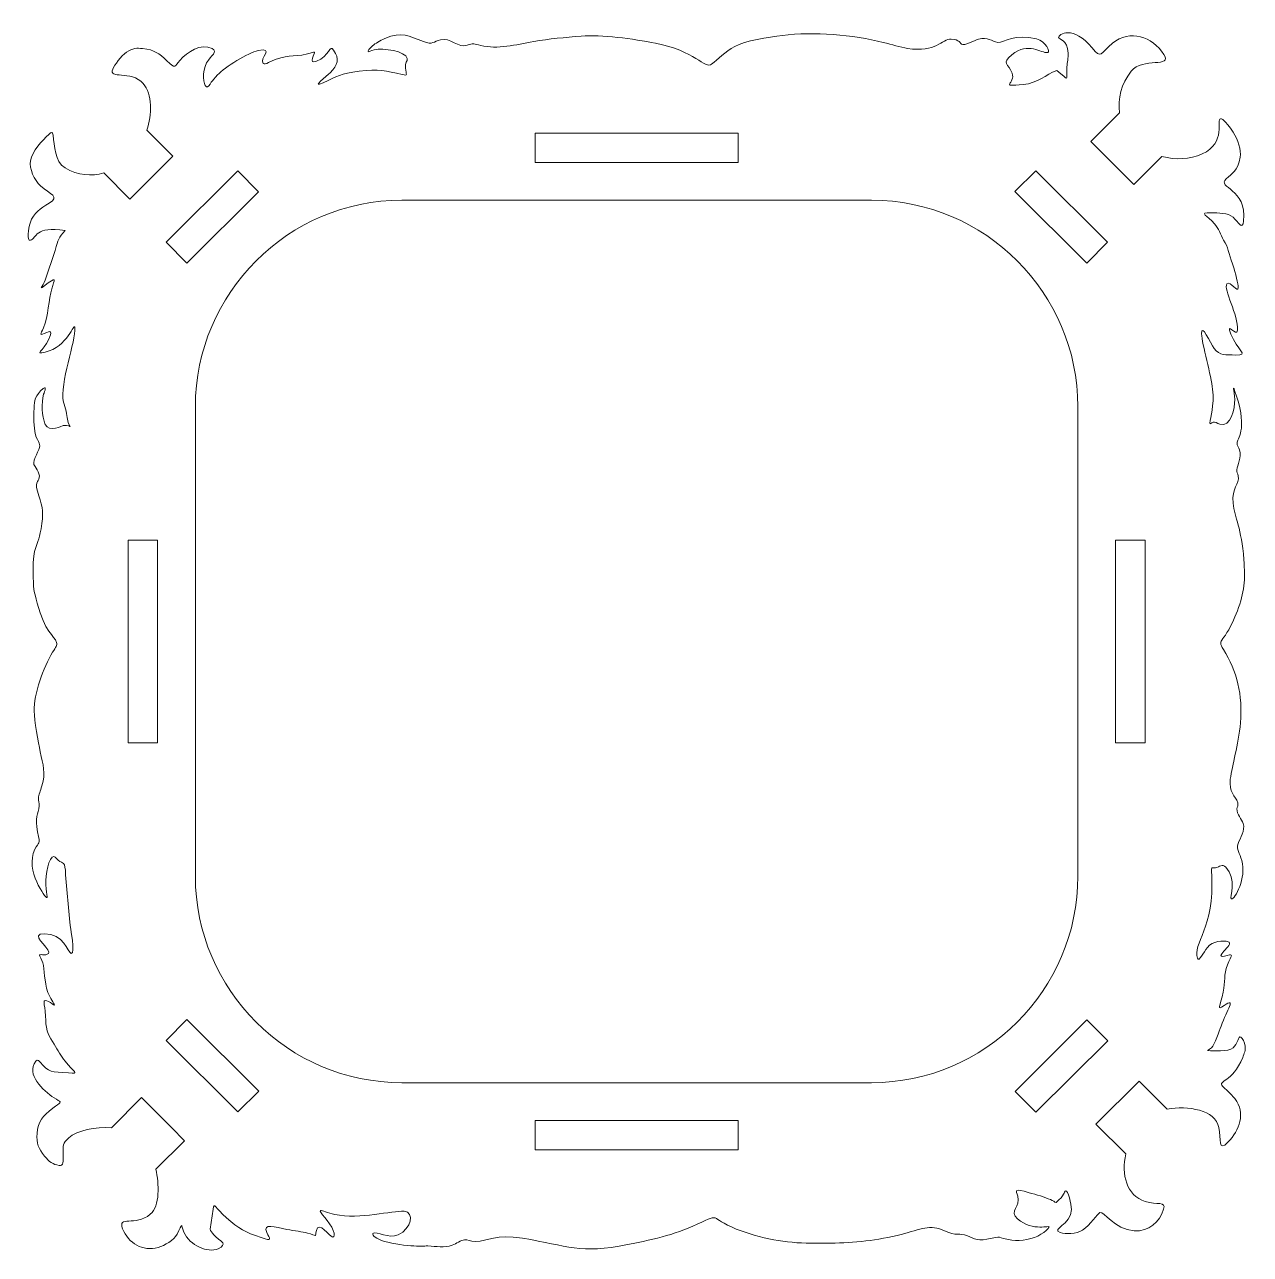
# Model space of a CAD drawing. Header units: millimetres. Extents: x -211 to 220, y -293 to 288.
# Drawn here: x -56.9 to 63.9, y 18.2 to 139.4 of the extents above; entities that cross this region are included whole.
import ezdxf

# ---------------------------------------------------------------- set-up
doc = ezdxf.new("R2010")
doc.units = ezdxf.units.MM
doc.header["$MEASUREMENT"] = 0
doc.layers.add('layer 1', color=7, linetype='Continuous')

msp = doc.modelspace()

# ---------------------------------------------------------------- linework, layer by layer
at = {"layer": 'layer 1', "color": 142, "lineweight": 9}
for points, knots in [([(-38.5248, 133.7633), (-38.6898, 133.5016), (-38.855, 133.2401), (-39.0016, 133.3168), (-39.0016, 133.3168), (-39.3331, 133.4903), (-39.4405, 134.8301), (-38.9799, 135.6687), (-38.9799, 135.6687), (-38.5583, 136.4363), (-37.8185, 136.7785), (-38.4272, 137.0816), (-38.4272, 137.0816), (-39.5547, 137.6432), (-40.8822, 136.7789), (-41.6318, 135.9002), (-41.6318, 135.9002), (-42.102, 135.3491), (-42.0509, 135.0401), (-42.8977, 135.8603), (-42.8977, 135.8603), (-43.6955, 136.633), (-44.0786, 136.9502), (-45.3172, 137.0896), (-45.3172, 137.0896), (-45.8139, 137.1455), (-46.3107, 137.1455), (-46.8715, 136.7304), (-46.8715, 136.7304), (-47.4323, 136.3153), (-48.0572, 135.485), (-48.2415, 135.046), (-48.2415, 135.046), (-48.6712, 134.0224), (-46.4558, 135.0023), (-45.2452, 133.6331), (-45.2452, 133.6331), (-44.3293, 132.5971), (-44.3584, 130.5356), (-44.866, 129.0463), (-44.866, 129.0463), (-44.866, 129.0463), (-42.3016, 126.4819), (-42.3016, 126.4819), (-42.3016, 126.4819), (-42.3016, 126.4819), (-46.5442, 122.2392), (-46.5442, 122.2392), (-46.5442, 122.2392), (-46.5442, 122.2392), (-49.1285, 124.8234), (-49.1285, 124.8234), (-49.1285, 124.8234), (-50.3278, 124.4558), (-51.6451, 124.5797), (-52.9444, 125.323), (-52.9444, 125.323), (-53.9998, 125.9267), (-53.9413, 127.5112), (-54.1221, 128.532), (-54.1221, 128.532), (-54.1942, 128.9391), (-54.2743, 128.8753), (-54.5387, 128.6279), (-54.5387, 128.6279), (-55.1925, 128.016), (-56.185, 126.9875), (-56.3574, 126.0095), (-56.3574, 126.0095), (-56.4879, 125.2689), (-55.9587, 124.1073), (-55.3719, 123.5668), (-55.3719, 123.5668), (-54.3903, 122.6626), (-53.4029, 122.519), (-54.5065, 121.8345), (-54.5065, 121.8345), (-55.3896, 121.2868), (-56.0169, 120.9717), (-56.3894, 119.8787), (-56.3894, 119.8787), (-56.5575, 119.3856), (-56.7449, 118.079), (-56.3574, 118.1864), (-56.3574, 118.1864), (-55.7193, 118.3632), (-55.9617, 119.6327), (-52.9212, 119.1507), (-52.9212, 119.1507), (-53.6173, 118.3817), (-53.5927, 118.2981), (-53.9124, 117.1918), (-53.9124, 117.1918), (-53.9124, 117.1918), (-54.8964, 114.247), (-54.8964, 114.247), (-54.8964, 114.247), (-55.187, 113.5972), (-55.5438, 113.2568), (-55.0612, 113.6364), (-55.0612, 113.6364), (-53.621, 114.7691), (-53.9953, 114.282), (-54.2482, 113.4122), (-54.2482, 113.4122), (-54.5491, 112.3776), (-54.5817, 110.7029), (-55.0727, 109.5492), (-55.0727, 109.5492), (-55.3582, 108.8785), (-55.5454, 108.7297), (-54.7366, 109.094), (-54.7366, 109.094), (-54.2738, 109.3025), (-54.2514, 109.1624), (-54.5528, 108.4472), (-54.5528, 108.4472), (-55.0877, 107.1782), (-56.0512, 106.9313), (-54.8985, 107.1703), (-54.8985, 107.1703), (-52.6872, 107.6288), (-52.034, 110.1849), (-51.9722, 109.5625), (-51.9722, 109.5625), (-51.8485, 108.3162), (-53.4975, 104.0589), (-53.0922, 102.2194), (-53.0922, 102.2194), (-53.0324, 101.9479), (-52.9125, 101.6524), (-52.8406, 101.3291), (-52.8406, 101.3291), (-52.6939, 100.6689), (-52.7799, 100.433), (-52.4453, 99.8399), (-52.4453, 99.8399), (-52.3927, 99.7466), (-52.63, 100.018), (-53.1101, 99.9203), (-53.1101, 99.9203), (-53.123, 99.9177), (-54.549, 99.1759), (-54.8926, 100.0336), (-54.8926, 100.0336), (-55.2294, 100.8746), (-55.277, 102.133), (-55.0504, 102.9994), (-55.0504, 102.9994), (-54.989, 103.2343), (-54.5762, 104.1352), (-55.3506, 103.3349), (-55.3506, 103.3349), (-56.0072, 102.6563), (-55.9776, 102.1935), (-56.0052, 101.2799), (-56.0052, 101.2799), (-56.0942, 98.3341), (-55.506, 98.6988), (-55.4393, 97.9267), (-55.4393, 97.9267), (-55.4075, 97.5582), (-56.1497, 96.5106), (-56.0017, 96.0672), (-56.0017, 96.0672), (-55.962, 95.9483), (-55.3705, 95.224), (-55.4821, 94.7814), (-55.4821, 94.7814), (-55.5936, 94.3391), (-56.0067, 94.3959), (-55.5277, 93.0054), (-55.5277, 93.0054), (-55.1221, 91.8281), (-55.0487, 91.2461), (-55.3062, 89.7481), (-55.3062, 89.7481), (-55.6958, 87.4817), (-56.1905, 88.1434), (-56.0795, 84.971), (-56.0795, 84.971), (-56.024, 83.3832), (-55.9839, 83.6269), (-55.6771, 82.4002), (-55.6771, 82.4002), (-54.9675, 79.5628), (-53.9956, 79.2052), (-53.776, 78.5372), (-53.776, 78.5372), (-53.6837, 78.2565), (-53.86, 78.0808), (-54.1645, 77.57), (-54.1645, 77.57), (-55.072, 76.0472), (-56.0351, 73.4807), (-55.9911, 71.7505), (-55.9911, 71.7505), (-55.9683, 70.8532), (-55.5951, 68.6802), (-55.3901, 67.7671), (-55.3901, 67.7671), (-55.0843, 66.4049), (-54.8392, 65.7425), (-55.23, 64.3904), (-55.23, 64.3904), (-55.3661, 63.9194), (-55.5425, 63.4883), (-55.5665, 63.193), (-55.5665, 63.193), (-55.5904, 62.8976), (-55.4623, 62.7379), (-55.4864, 62.4106), (-55.4864, 62.4106), (-55.5452, 61.6103), (-55.9626, 61.2744), (-55.6466, 59.8721), (-55.6466, 59.8721), (-55.3213, 58.4285), (-55.5263, 58.96), (-55.919, 58.1399), (-55.919, 58.1399), (-56.9281, 56.0327), (-54.8183, 53.2734), (-54.7172, 53.3742), (-54.7172, 53.3742), (-54.6612, 53.4301), (-54.7573, 53.8132), (-54.8134, 54.2523), (-54.8134, 54.2523), (-54.9294, 55.1603), (-54.6973, 56.8744), (-54.2125, 57.3575), (-54.2125, 57.3575), (-54.0042, 57.5651), (-53.8279, 57.2458), (-53.6196, 57.0702), (-53.6196, 57.0702), (-53.1309, 56.6581), (-52.9301, 57.0538), (-52.8826, 55.6093), (-52.8826, 55.6093), (-52.8826, 55.6093), (-52.482, 50.9554), (-52.482, 50.9554), (-52.482, 50.9554), (-52.4113, 50.4536), (-51.9121, 47.7545), (-52.3218, 47.882), (-52.3218, 47.882), (-52.6685, 47.9899), (-53.0831, 49.8218), (-54.9736, 49.8218), (-54.9736, 49.8218), (-56.5501, 49.8218), (-54.549, 48.5297), (-54.549, 48.0017), (-54.549, 48.0017), (-54.549, 47.5515), (-55.4439, 47.859), (-55.4543, 47.7143), (-55.4543, 47.7143), (-55.4624, 47.6025), (-55.254, 47.2833), (-55.1418, 46.948), (-55.1418, 46.948), (-54.9168, 46.2753), (-55.0373, 45.1323), (-54.6211, 44.0263), (-54.6211, 44.0263), (-54.4048, 43.4515), (-54.0523, 42.9566), (-53.9882, 42.8129), (-53.9882, 42.8129), (-53.8808, 42.572), (-54.8202, 43.4911), (-54.9897, 43.1722), (-54.9897, 43.1722), (-55.0618, 43.0364), (-54.9336, 42.6533), (-54.8935, 42.1903), (-54.8935, 42.1903), (-54.7697, 40.7591), (-55.0236, 40.4532), (-54.0042, 38.9174), (-54.0042, 38.9174), (-53.6701, 38.3284), (-53.336, 37.7393), (-52.9446, 37.2493), (-52.9446, 37.2493), (-52.0606, 36.1424), (-51.4872, 35.9979), (-52.5853, 36.0927), (-52.5853, 36.0927), (-54.335, 36.2437), (-54.4876, 36.0973), (-55.3934, 37.1543), (-55.3934, 37.1543), (-55.6132, 37.4108), (-55.7602, 37.4888), (-55.9983, 36.9908), (-55.9983, 36.9908), (-56.6258, 35.6782), (-54.8748, 34.1421), (-53.7991, 33.5022), (-53.7991, 33.5022), (-53.2087, 33.151), (-53.3313, 33.2287), (-54.1555, 32.6041), (-54.1555, 32.6041), (-55.131, 31.8649), (-55.6357, 31.3109), (-55.7019, 30.1295), (-55.7019, 30.1295), (-55.7565, 29.1557), (-55.5622, 28.611), (-54.9526, 27.8743), (-54.9526, 27.8743), (-54.4888, 27.3138), (-54.1511, 27.0844), (-53.5185, 26.9723), (-53.5185, 26.9723), (-53.0848, 26.8954), (-53.1247, 27.3438), (-53.134, 28.1777), (-53.134, 28.1777), (-53.1422, 28.9176), (-53.1657, 29.171), (-52.5772, 29.6944), (-52.5772, 29.6944), (-51.7473, 30.4324), (-49.9438, 30.7915), (-48.3721, 30.6863), (-48.3721, 30.6863), (-48.3721, 30.6863), (-45.4033, 33.6552), (-45.4033, 33.6552), (-45.4033, 33.6552), (-45.4033, 33.6552), (-44.2957, 32.5476), (-44.2957, 32.5476), (-44.2957, 32.5476), (-44.2957, 32.5476), (-44.2945, 32.5488), (-44.2945, 32.5488), (-44.2945, 32.5488), (-44.2945, 32.5488), (-42.456, 30.7104), (-42.456, 30.7104), (-42.456, 30.7104), (-42.456, 30.7104), (-42.4572, 30.7092), (-42.4572, 30.7092), (-42.4572, 30.7092), (-42.4572, 30.7092), (-41.1606, 29.4126), (-41.1606, 29.4126), (-41.1606, 29.4126), (-41.1606, 29.4126), (-43.975, 26.5982), (-43.975, 26.5982), (-43.975, 26.5982), (-43.6929, 25.1777), (-43.5454, 22.9743), (-44.5374, 22.1586), (-44.5374, 22.1586), (-46.0301, 20.9311), (-47.7919, 22.0779), (-47.2615, 20.7297), (-47.2615, 20.7297), (-46.6993, 19.3008), (-45.2742, 18.4513), (-43.7683, 18.8896), (-43.7683, 18.8896), (-43.0766, 19.0909), (-42.2165, 19.5849), (-41.8975, 20.1829), (-41.8975, 20.1829), (-41.2833, 21.3341), (-41.5746, 21.2681), (-41.2166, 20.4063), (-41.2166, 20.4063), (-40.6629, 19.0734), (-38.8373, 18.3064), (-37.8556, 18.7579), (-37.8556, 18.7579), (-36.8564, 19.2174), (-37.6399, 19.5628), (-37.7875, 19.6759), (-37.7875, 19.6759), (-38.0304, 19.8621), (-38.5992, 20.4033), (-38.6207, 20.6818), (-38.6207, 20.6818), (-38.6207, 20.6818), (-38.3403, 22.6496), (-38.3403, 22.6496), (-38.3403, 22.6496), (-38.2267, 23.4298), (-38.156, 22.7789), (-37.0314, 21.8068), (-37.0314, 21.8068), (-35.7881, 20.7321), (-35.2035, 20.4124), (-33.6098, 19.8581), (-33.6098, 19.8581), (-32.3989, 19.4369), (-32.791, 19.7546), (-33.049, 20.3516), (-33.049, 20.3516), (-33.4831, 21.3559), (-32.2365, 20.8832), (-31.0701, 20.6616), (-31.0701, 20.6616), (-30.317, 20.5185), (-29.5319, 20.4317), (-29.0432, 20.3096), (-29.0432, 20.3096), (-28.0632, 20.0648), (-28.3144, 19.8109), (-28.1619, 20.5433), (-28.1619, 20.5433), (-27.9471, 21.5746), (-26.8376, 19.9546), (-26.5515, 19.9151), (-26.5515, 19.9151), (-26.3913, 19.893), (-26.3433, 20.1809), (-26.4954, 20.5623), (-26.4954, 20.5623), (-26.8216, 21.3798), (-27.9993, 22.476), (-27.7533, 22.5197), (-27.7533, 22.5197), (-27.6091, 22.5453), (-27.0483, 22.2963), (-26.3513, 22.1446), (-26.3513, 22.1446), (-23.8585, 21.6021), (-20.6719, 22.5491), (-19.5173, 22.4545), (-19.5173, 22.4545), (-18.4865, 22.3701), (-18.7448, 20.7502), (-20.1101, 20.1247), (-20.1101, 20.1247), (-21.0102, 19.7123), (-22.2272, 20.5195), (-22.5457, 20.3043), (-22.5457, 20.3043), (-22.6899, 20.2069), (-22.4976, 19.8578), (-21.7526, 19.587), (-21.7526, 19.587), (-21.0074, 19.3161), (-19.7095, 19.1234), (-18.8523, 19.0535), (-18.8523, 19.0535), (-17.995, 18.9834), (-17.5785, 19.0361), (-17.1699, 19.0329), (-17.1699, 19.0329), (-16.3295, 19.0261), (-15.5964, 18.7916), (-14.7744, 19.1161), (-14.7744, 19.1161), (-14.3577, 19.2806), (-13.9089, 19.589), (-13.5726, 19.6329), (-13.5726, 19.6329), (-13.236, 19.6766), (-13.0117, 19.4557), (-12.491, 19.4696), (-12.491, 19.4696), (-11.1833, 19.5045), (-10.5426, 20.2214), (-7.8442, 19.7943), (-7.8442, 19.7943), (-3.3219, 19.0785), (-2.1903, 18.2024), (2.523, 19.1628), (2.523, 19.1628), (5.4134, 19.7518), (7.4038, 20.1993), (9.8296, 21.386), (9.8296, 21.386), (11.851, 22.3748), (10.487, 21.506), (14.4926, 20.25), (14.4926, 20.25), (17.2599, 19.3823), (19.3061, 19.2675), (22.0956, 19.2995), (22.0956, 19.2995), (24.4562, 19.3266), (26.6494, 19.5042), (29.0898, 20.0742), (29.0898, 20.0742), (31.2438, 20.5773), (32.0915, 21.208), (33.5363, 20.62), (33.5363, 20.62), (35.2642, 19.9167), (34.8781, 20.3425), (35.7476, 20.1265), (35.7476, 20.1265), (36.4953, 19.9407), (36.9024, 19.4337), (37.9268, 19.6885), (37.9268, 19.6885), (39.5904, 20.1024), (38.7985, 19.8462), (40.3864, 19.621), (40.3864, 19.621), (41.342, 19.4855), (42.4792, 19.6932), (43.2706, 20.1888), (43.2706, 20.1888), (43.6471, 20.4246), (43.9836, 20.7319), (44.0557, 20.8604), (44.0557, 20.8604), (44.2298, 21.1709), (42.5063, 20.3668), (40.9632, 21.711), (40.9632, 21.711), (40.0942, 22.468), (41.2846, 22.9267), (40.9792, 23.9385), (40.9792, 23.9385), (40.7985, 24.5373), (40.5402, 24.7229), (42.1169, 24.2868), (42.1169, 24.2868), (42.7819, 24.1028), (43.6953, 23.8417), (44.1999, 23.6081), (44.1999, 23.6081), (44.4717, 23.4824), (44.6209, 23.3753), (44.7621, 23.3065), (44.7621, 23.3065), (45.6391, 24.0542), (45.4974, 24.36), (45.7138, 24.4775), (45.7138, 24.4775), (45.9204, 24.5897), (46.2863, 23.1274), (46.2701, 22.6353), (46.2701, 22.6353), (46.2191, 21.0865), (44.2118, 20.7222), (45.1805, 20.3683), (45.1805, 20.3683), (45.6759, 20.1873), (46.7454, 20.1662), (47.3678, 20.5918), (47.3678, 20.5918), (48.1145, 21.1024), (48.8391, 22.2224), (49.0903, 22.332), (49.0903, 22.332), (49.5089, 22.5146), (50.4486, 20.6604), (52.4713, 20.5279), (52.4713, 20.5279), (53.9136, 20.4334), (54.9541, 21.4119), (55.3635, 22.6593), (55.3635, 22.6593), (55.6315, 23.4758), (54.7018, 23.0526), (53.5448, 23.4177), (53.5448, 23.4177), (51.6656, 24.0106), (51.2031, 26.0966), (51.6266, 28.1032), (51.6266, 28.1032), (51.6266, 28.1032), (48.6968, 31.0331), (48.6968, 31.0331), (48.6968, 31.0331), (48.6968, 31.0331), (52.9394, 35.2757), (52.9394, 35.2757), (52.9394, 35.2757), (52.9394, 35.2757), (55.7026, 32.5126), (55.7026, 32.5126), (55.7026, 32.5126), (57.766, 32.8889), (60.453, 32.4681), (60.8115, 30.706), (60.8115, 30.706), (61.0352, 29.6066), (60.6803, 28.2024), (61.7088, 29.2771), (61.7088, 29.2771), (62.832, 30.4507), (63.4919, 32.1047), (62.3817, 33.5638), (62.3817, 33.5638), (62.0052, 34.0587), (61.3964, 34.5377), (61.164, 34.7932), (61.164, 34.7932), (60.6675, 35.3389), (62.1427, 35.1304), (63.1589, 37.6111), (63.1589, 37.6111), (63.3192, 38.0023), (63.4474, 38.3535), (63.3992, 38.7367), (63.3992, 38.7367), (63.3512, 39.1199), (63.1269, 39.5349), (62.9746, 39.6307), (62.9746, 39.6307), (62.6894, 39.8102), (62.6903, 38.9275), (62.2056, 38.5611), (62.2056, 38.5611), (61.698, 38.1774), (60.2743, 38.2631), (59.7621, 38.3056), (59.7621, 38.3056), (59.5697, 38.3215), (59.8421, 38.3215), (60.0746, 38.569), (60.0746, 38.569), (60.4033, 38.9191), (60.846, 40.2149), (61.0218, 40.6975), (61.0218, 40.6975), (61.6125, 42.3192), (62.5836, 43.6164), (61.3343, 42.7331), (61.3343, 42.7331), (60.5165, 42.1549), (60.9489, 42.6637), (61.2382, 44.0662), (61.2382, 44.0662), (61.4566, 45.125), (61.2704, 45.7412), (61.6628, 46.7405), (61.6628, 46.7405), (62.0546, 47.7384), (62.2917, 47.8518), (61.6388, 47.6744), (61.6388, 47.6744), (59.8874, 47.1985), (62.4741, 48.8132), (61.7189, 49.0315), (61.7189, 49.0315), (61.2384, 49.1704), (60.1888, 49.1116), (59.6759, 48.4728), (59.6759, 48.4728), (59.2823, 47.9827), (58.8578, 46.9933), (58.7065, 47.3951), (58.7065, 47.3951), (58.173, 48.8122), (60.4259, 50.4278), (60.1005, 55.6014), (60.1005, 55.6014), (60.0436, 56.5063), (60.0411, 56.2669), (60.4691, 56.3278), (60.4691, 56.3278), (60.8877, 56.3874), (61.1526, 56.7324), (61.4946, 56.3917), (61.4946, 56.3917), (62.6223, 55.2683), (61.83, 53.3041), (62.0393, 53.2624), (62.0393, 53.2624), (62.3964, 53.1912), (63.5486, 55.3004), (63.0729, 57.0382), (63.0729, 57.0382), (62.87, 57.7794), (62.4881, 58.1162), (62.6963, 58.7066), (62.6963, 58.7066), (62.8994, 59.2826), (63.4369, 59.9425), (63.2011, 60.6944), (63.2011, 60.6944), (63.078, 61.0868), (62.5542, 61.6252), (62.5921, 62.1153), (62.5921, 62.1153), (62.6082, 62.3228), (62.7525, 62.4505), (62.6643, 62.73), (62.6643, 62.73), (62.4517, 63.4036), (61.7651, 63.7686), (61.9352, 65.0609), (61.9352, 65.0609), (62.1223, 66.4821), (62.7352, 68.3388), (62.9367, 70.625), (62.9367, 70.625), (63.1753, 73.3318), (62.5933, 75.7023), (61.2622, 77.8334), (61.2622, 77.8334), (60.5408, 78.9884), (61.3586, 78.2721), (62.6324, 81.6572), (62.6324, 81.6572), (63.3243, 83.496), (63.4289, 84.6729), (63.2732, 86.7262), (63.2732, 86.7262), (63.0376, 89.8321), (62.375, 90.7731), (62.2156, 92.2663), (62.2156, 92.2663), (62.0499, 93.8187), (62.8743, 94.0934), (62.7123, 94.9645), (62.7123, 94.9645), (62.6723, 95.18), (62.5442, 95.3076), (62.5682, 95.5631), (62.5682, 95.5631), (62.6103, 96.0126), (63.1027, 96.783), (62.8565, 97.5189), (62.8565, 97.5189), (62.7684, 97.7824), (62.5921, 97.974), (62.6001, 98.1816), (62.6001, 98.1816), (62.617, 98.6169), (63.6425, 99.4559), (62.5521, 102.8195), (62.5521, 102.8195), (62.0531, 104.3587), (62.3411, 103.3144), (62.3678, 102.4922), (62.3678, 102.4922), (62.3948, 101.659), (62.0399, 99.6847), (60.8937, 100.0655), (60.8937, 100.0655), (60.6534, 100.1453), (60.429, 100.3049), (60.2447, 100.2571), (60.2447, 100.2571), (60.0605, 100.2091), (59.9162, 99.9537), (59.9242, 100.1532), (59.9242, 100.1532), (59.9517, 100.8361), (60.3747, 101.7743), (60.1967, 103.522), (60.1967, 103.522), (60.075, 104.7167), (59.1298, 108.0221), (59.1071, 108.9742), (59.1071, 108.9742), (59.0806, 110.0829), (59.9629, 108.0599), (60.349, 107.5214), (60.349, 107.5214), (60.8701, 106.7945), (61.5105, 106.8949), (62.448, 106.8747), (62.448, 106.8747), (63.9188, 106.843), (62.5754, 107.332), (61.9913, 108.9423), (61.9913, 108.9423), (61.4765, 110.3616), (62.5856, 108.4793), (62.6482, 109.3334), (62.6482, 109.3334), (62.7523, 110.7536), (61.2085, 113.3996), (61.6068, 113.8757), (61.6068, 113.8757), (61.9191, 114.249), (62.7262, 112.8941), (62.7123, 113.5164), (62.7123, 113.5164), (62.7043, 113.8756), (62.5121, 114.8337), (62.1515, 115.8634), (62.1515, 115.8634), (61.791, 116.8932), (61.7069, 117.5277), (61.2823, 118.1823), (61.2823, 118.1823), (61.0212, 118.7674), (60.7601, 119.3524), (60.3812, 119.8046), (60.3812, 119.8046), (59.6733, 120.6495), (58.747, 120.9123), (60.0264, 120.8874), (60.0264, 120.8874), (60.7893, 120.8726), (61.6943, 120.9116), (62.2056, 120.4484), (62.2056, 120.4484), (62.7308, 119.9727), (63.1385, 119.1425), (63.2471, 120.0732), (63.2471, 120.0732), (63.626, 123.3211), (60.5544, 123.3436), (61.5326, 124.2402), (61.5326, 124.2402), (62.1089, 124.7685), (62.6597, 125.0226), (62.9106, 126.3637), (62.9106, 126.3637), (63.19, 127.857), (61.4071, 130.2205), (60.9638, 130.1715), (60.9638, 130.1715), (60.5402, 130.1246), (61.565, 127.8071), (59.1692, 126.6989), (59.1692, 126.6989), (57.9317, 126.1265), (56.5477, 126.1099), (55.1949, 126.4463), (55.1949, 126.4463), (55.1949, 126.4463), (52.4267, 123.6781), (52.4267, 123.6781), (52.4267, 123.6781), (52.4267, 123.6781), (48.1842, 127.9208), (48.1842, 127.9208), (48.1842, 127.9208), (48.1842, 127.9208), (51.0162, 130.7529), (51.0162, 130.7529), (51.0162, 130.7529), (50.8153, 132.1296), (51.1873, 133.6073), (52.175, 134.8573), (52.175, 134.8573), (53.2981, 136.2788), (56.2576, 135.143), (55.3876, 136.5017), (55.3876, 136.5017), (54.2317, 138.3069), (52.0435, 138.9996), (50.3323, 137.6193), (50.3323, 137.6193), (49.1305, 136.6499), (49.2316, 135.9824), (48.3052, 137.1484), (48.3052, 137.1484), (46.4772, 139.4493), (44.955, 138.486), (45.0124, 138.1622), (45.0124, 138.1622), (45.0479, 137.9619), (45.8997, 138.0208), (45.9498, 136.6215), (45.9498, 136.6215), (45.9658, 136.1745), (45.8537, 135.7434), (45.8376, 135.2804), (45.8376, 135.2804), (45.7842, 133.7428), (46.0872, 133.9782), (44.8278, 134.9225), (44.8278, 134.9225), (43.6939, 134.5076), (43.0164, 133.6872), (41.5315, 133.541), (41.5315, 133.541), (39.0334, 133.295), (40.8202, 133.6215), (40.4299, 134.6666), (40.4299, 134.6666), (40.0703, 135.6296), (39.3314, 135.585), (40.4019, 136.4707), (40.4019, 136.4707), (42.013, 137.8037), (43.2871, 136.601), (43.935, 136.6902), (43.935, 136.6902), (44.2533, 136.7341), (43.7201, 137.8103), (42.8414, 138.0433), (42.8414, 138.0433), (40.7074, 138.6092), (39.6494, 137.6468), (39.0319, 137.7), (39.0319, 137.7), (38.3765, 137.7564), (38.0537, 138.3145), (37.105, 137.9994), (37.105, 137.9994), (36.6982, 137.8643), (35.7133, 137.3517), (35.4226, 137.5085), (35.4226, 137.5085), (35.3405, 137.5528), (35.2677, 137.9908), (34.4291, 138.0153), (34.4291, 138.0153), (33.4655, 138.0434), (32.989, 136.6459), (30.1068, 137.1054), (30.1068, 137.1054), (29.4058, 137.2171), (28.5806, 137.4725), (27.7233, 137.688), (27.7233, 137.688), (24.7436, 138.437), (20.8668, 138.7836), (17.7768, 138.3825), (17.7768, 138.3825), (16.3932, 138.2029), (14.1008, 137.85), (13.0819, 137.2889), (13.0819, 137.2889), (12.1251, 136.762), (11.447, 136.025), (10.8026, 135.5367), (10.8026, 135.5367), (10.1762, 135.062), (9.1047, 136.8792), (5.2786, 137.6202), (5.2786, 137.6202), (3.0751, 138.0469), (-0.0783, 138.4707), (-2.0642, 138.3107), (-2.0642, 138.3107), (-3.6515, 138.1828), (-5.1984, 138.047), (-6.7351, 137.7759), (-6.7351, 137.7759), (-8.5443, 137.4567), (-10.2924, 136.9856), (-11.9586, 137.4007), (-11.9586, 137.4007), (-12.5814, 137.5559), (-12.735, 137.6471), (-13.2966, 137.4206), (-13.2966, 137.4206), (-14.168, 137.0692), (-14.9366, 138.2182), (-15.9405, 137.9515), (-15.9405, 137.9515), (-16.6161, 137.772), (-16.7022, 137.4406), (-17.5949, 137.7679), (-17.5949, 137.7679), (-19.0766, 138.3112), (-19.7144, 138.8287), (-21.4125, 138.0752), (-21.4125, 138.0752), (-21.9252, 137.8477), (-22.3339, 137.6082), (-22.6303, 137.3568), (-22.6303, 137.3568), (-22.9268, 137.1053), (-23.111, 136.8419), (-23.0709, 136.786), (-23.0709, 136.786), (-23.0309, 136.7301), (-22.7665, 136.8818), (-22.4661, 136.9576), (-22.4661, 136.9576), (-21.6045, 137.1751), (-19.3448, 136.833), (-19.2133, 136.1035), (-19.2133, 136.1035), (-19.1642, 135.8311), (-19.4459, 135.6973), (-19.3896, 135.1695), (-19.3896, 135.1695), (-19.3191, 134.5081), (-19.0891, 134.3956), (-19.694, 134.5269), (-19.694, 134.5269), (-21.3209, 134.8799), (-22.0245, 135.1183), (-23.9282, 134.8661), (-23.9282, 134.8661), (-25.8428, 134.6125), (-26.0788, 134.371), (-27.4774, 133.7206), (-27.4774, 133.7206), (-28.8099, 133.1009), (-27.1083, 134.4199), (-26.8044, 134.7065), (-26.8044, 134.7065), (-26.0071, 135.4586), (-25.8925, 136.0729), (-26.4599, 136.9217), (-26.4599, 136.9217), (-26.8854, 137.5582), (-26.8343, 136.3251), (-28.1504, 135.8401), (-28.1504, 135.8401), (-29.0638, 135.5035), (-28.234, 136.6525), (-28.3587, 136.7301), (-28.3587, 136.7301), (-28.4228, 136.77), (-28.6711, 136.6503), (-29.0277, 136.5625), (-29.0277, 136.5625), (-30.659, 136.1607), (-30.9299, 136.6232), (-32.8693, 135.7123), (-32.8693, 135.7123), (-33.1497, 135.5806), (-33.318, 135.5167), (-33.3981, 135.6125), (-33.3981, 135.6125), (-33.8314, 136.1308), (-32.2425, 137.2097), (-33.8948, 136.8898), (-33.8948, 136.8898), (-34.8666, 136.7016), (-37.1721, 135.2601), (-37.9141, 134.4847), (-37.9141, 134.4847), (-38.2308, 134.1537), (-38.3403, 133.9427), (-38.5248, 133.7633)], [0, 0, 0, 0, 0.00384615, 0.00384615, 0.00384615, 0.00384615, 0.00769231, 0.00769231, 0.00769231, 0.00769231, 0.01153846, 0.01153846, 0.01153846, 0.01153846, 0.01538462, 0.01538462, 0.01538462, 0.01538462, 0.01923077, 0.01923077, 0.01923077, 0.01923077, 0.02307692, 0.02307692, 0.02307692, 0.02307692, 0.02692308, 0.02692308, 0.02692308, 0.02692308, 0.03076923, 0.03076923, 0.03076923, 0.03076923, 0.03461538, 0.03461538, 0.03461538, 0.03461538, 0.03846154, 0.03846154, 0.03846154, 0.03846154, 0.04230769, 0.04230769, 0.04230769, 0.04230769, 0.04615385, 0.04615385, 0.04615385, 0.04615385, 0.05, 0.05, 0.05, 0.05, 0.05384615, 0.05384615, 0.05384615, 0.05384615, 0.05769231, 0.05769231, 0.05769231, 0.05769231, 0.06153846, 0.06153846, 0.06153846, 0.06153846, 0.06538462, 0.06538462, 0.06538462, 0.06538462, 0.06923077, 0.06923077, 0.06923077, 0.06923077, 0.07307692, 0.07307692, 0.07307692, 0.07307692, 0.07692308, 0.07692308, 0.07692308, 0.07692308, 0.08076923, 0.08076923, 0.08076923, 0.08076923, 0.08461538, 0.08461538, 0.08461538, 0.08461538, 0.08846154, 0.08846154, 0.08846154, 0.08846154, 0.09230769, 0.09230769, 0.09230769, 0.09230769, 0.09615385, 0.09615385, 0.09615385, 0.09615385, 0.1, 0.1, 0.1, 0.1, 0.10384615, 0.10384615, 0.10384615, 0.10384615, 0.10769231, 0.10769231, 0.10769231, 0.10769231, 0.11153846, 0.11153846, 0.11153846, 0.11153846, 0.11538462, 0.11538462, 0.11538462, 0.11538462, 0.11923077, 0.11923077, 0.11923077, 0.11923077, 0.12307692, 0.12307692, 0.12307692, 0.12307692, 0.12692308, 0.12692308, 0.12692308, 0.12692308, 0.13076923, 0.13076923, 0.13076923, 0.13076923, 0.13461538, 0.13461538, 0.13461538, 0.13461538, 0.13846154, 0.13846154, 0.13846154, 0.13846154, 0.14230769, 0.14230769, 0.14230769, 0.14230769, 0.14615385, 0.14615385, 0.14615385, 0.14615385, 0.15, 0.15, 0.15, 0.15, 0.15384615, 0.15384615, 0.15384615, 0.15384615, 0.15769231, 0.15769231, 0.15769231, 0.15769231, 0.16153846, 0.16153846, 0.16153846, 0.16153846, 0.16538462, 0.16538462, 0.16538462, 0.16538462, 0.16923077, 0.16923077, 0.16923077, 0.16923077, 0.17307692, 0.17307692, 0.17307692, 0.17307692, 0.17692308, 0.17692308, 0.17692308, 0.17692308, 0.18076923, 0.18076923, 0.18076923, 0.18076923, 0.18461538, 0.18461538, 0.18461538, 0.18461538, 0.18846154, 0.18846154, 0.18846154, 0.18846154, 0.19230769, 0.19230769, 0.19230769, 0.19230769, 0.19615385, 0.19615385, 0.19615385, 0.19615385, 0.2, 0.2, 0.2, 0.2, 0.20384615, 0.20384615, 0.20384615, 0.20384615, 0.20769231, 0.20769231, 0.20769231, 0.20769231, 0.21153846, 0.21153846, 0.21153846, 0.21153846, 0.21538462, 0.21538462, 0.21538462, 0.21538462, 0.21923077, 0.21923077, 0.21923077, 0.21923077, 0.22307692, 0.22307692, 0.22307692, 0.22307692, 0.22692308, 0.22692308, 0.22692308, 0.22692308, 0.23076923, 0.23076923, 0.23076923, 0.23076923, 0.23461538, 0.23461538, 0.23461538, 0.23461538, 0.23846154, 0.23846154, 0.23846154, 0.23846154, 0.24230769, 0.24230769, 0.24230769, 0.24230769, 0.24615385, 0.24615385, 0.24615385, 0.24615385, 0.25, 0.25, 0.25, 0.25, 0.25384615, 0.25384615, 0.25384615, 0.25384615, 0.25769231, 0.25769231, 0.25769231, 0.25769231, 0.26153846, 0.26153846, 0.26153846, 0.26153846, 0.26538462, 0.26538462, 0.26538462, 0.26538462, 0.26923077, 0.26923077, 0.26923077, 0.26923077, 0.27307692, 0.27307692, 0.27307692, 0.27307692, 0.27692308, 0.27692308, 0.27692308, 0.27692308, 0.28076923, 0.28076923, 0.28076923, 0.28076923, 0.28461538, 0.28461538, 0.28461538, 0.28461538, 0.28846154, 0.28846154, 0.28846154, 0.28846154, 0.29230769, 0.29230769, 0.29230769, 0.29230769, 0.29615385, 0.29615385, 0.29615385, 0.29615385, 0.3, 0.3, 0.3, 0.3, 0.30384615, 0.30384615, 0.30384615, 0.30384615, 0.30769231, 0.30769231, 0.30769231, 0.30769231, 0.31153846, 0.31153846, 0.31153846, 0.31153846, 0.31538462, 0.31538462, 0.31538462, 0.31538462, 0.31923077, 0.31923077, 0.31923077, 0.31923077, 0.32307692, 0.32307692, 0.32307692, 0.32307692, 0.32692308, 0.32692308, 0.32692308, 0.32692308, 0.33076923, 0.33076923, 0.33076923, 0.33076923, 0.33461538, 0.33461538, 0.33461538, 0.33461538, 0.33846154, 0.33846154, 0.33846154, 0.33846154, 0.34230769, 0.34230769, 0.34230769, 0.34230769, 0.34615385, 0.34615385, 0.34615385, 0.34615385, 0.35, 0.35, 0.35, 0.35, 0.35384615, 0.35384615, 0.35384615, 0.35384615, 0.35769231, 0.35769231, 0.35769231, 0.35769231, 0.36153846, 0.36153846, 0.36153846, 0.36153846, 0.36538462, 0.36538462, 0.36538462, 0.36538462, 0.36923077, 0.36923077, 0.36923077, 0.36923077, 0.37307692, 0.37307692, 0.37307692, 0.37307692, 0.37692308, 0.37692308, 0.37692308, 0.37692308, 0.38076923, 0.38076923, 0.38076923, 0.38076923, 0.38461538, 0.38461538, 0.38461538, 0.38461538, 0.38846154, 0.38846154, 0.38846154, 0.38846154, 0.39230769, 0.39230769, 0.39230769, 0.39230769, 0.39615385, 0.39615385, 0.39615385, 0.39615385, 0.4, 0.4, 0.4, 0.4, 0.40384615, 0.40384615, 0.40384615, 0.40384615, 0.40769231, 0.40769231, 0.40769231, 0.40769231, 0.41153846, 0.41153846, 0.41153846, 0.41153846, 0.41538462, 0.41538462, 0.41538462, 0.41538462, 0.41923077, 0.41923077, 0.41923077, 0.41923077, 0.42307692, 0.42307692, 0.42307692, 0.42307692, 0.42692308, 0.42692308, 0.42692308, 0.42692308, 0.43076923, 0.43076923, 0.43076923, 0.43076923, 0.43461538, 0.43461538, 0.43461538, 0.43461538, 0.43846154, 0.43846154, 0.43846154, 0.43846154, 0.44230769, 0.44230769, 0.44230769, 0.44230769, 0.44615385, 0.44615385, 0.44615385, 0.44615385, 0.45, 0.45, 0.45, 0.45, 0.45384615, 0.45384615, 0.45384615, 0.45384615, 0.45769231, 0.45769231, 0.45769231, 0.45769231, 0.46153846, 0.46153846, 0.46153846, 0.46153846, 0.46538462, 0.46538462, 0.46538462, 0.46538462, 0.46923077, 0.46923077, 0.46923077, 0.46923077, 0.47307692, 0.47307692, 0.47307692, 0.47307692, 0.47692308, 0.47692308, 0.47692308, 0.47692308, 0.48076923, 0.48076923, 0.48076923, 0.48076923, 0.48461538, 0.48461538, 0.48461538, 0.48461538, 0.48846154, 0.48846154, 0.48846154, 0.48846154, 0.49230769, 0.49230769, 0.49230769, 0.49230769, 0.49615385, 0.49615385, 0.49615385, 0.49615385, 0.5, 0.5, 0.5, 0.5, 0.50384615, 0.50384615, 0.50384615, 0.50384615, 0.50769231, 0.50769231, 0.50769231, 0.50769231, 0.51153846, 0.51153846, 0.51153846, 0.51153846, 0.51538462, 0.51538462, 0.51538462, 0.51538462, 0.51923077, 0.51923077, 0.51923077, 0.51923077, 0.52307692, 0.52307692, 0.52307692, 0.52307692, 0.52692308, 0.52692308, 0.52692308, 0.52692308, 0.53076923, 0.53076923, 0.53076923, 0.53076923, 0.53461538, 0.53461538, 0.53461538, 0.53461538, 0.53846154, 0.53846154, 0.53846154, 0.53846154, 0.54230769, 0.54230769, 0.54230769, 0.54230769, 0.54615385, 0.54615385, 0.54615385, 0.54615385, 0.55, 0.55, 0.55, 0.55, 0.55384615, 0.55384615, 0.55384615, 0.55384615, 0.55769231, 0.55769231, 0.55769231, 0.55769231, 0.56153846, 0.56153846, 0.56153846, 0.56153846, 0.56538462, 0.56538462, 0.56538462, 0.56538462, 0.56923077, 0.56923077, 0.56923077, 0.56923077, 0.57307692, 0.57307692, 0.57307692, 0.57307692, 0.57692308, 0.57692308, 0.57692308, 0.57692308, 0.58076923, 0.58076923, 0.58076923, 0.58076923, 0.58461538, 0.58461538, 0.58461538, 0.58461538, 0.58846154, 0.58846154, 0.58846154, 0.58846154, 0.59230769, 0.59230769, 0.59230769, 0.59230769, 0.59615385, 0.59615385, 0.59615385, 0.59615385, 0.6, 0.6, 0.6, 0.6, 0.60384615, 0.60384615, 0.60384615, 0.60384615, 0.60769231, 0.60769231, 0.60769231, 0.60769231, 0.61153846, 0.61153846, 0.61153846, 0.61153846, 0.61538462, 0.61538462, 0.61538462, 0.61538462, 0.61923077, 0.61923077, 0.61923077, 0.61923077, 0.62307692, 0.62307692, 0.62307692, 0.62307692, 0.62692308, 0.62692308, 0.62692308, 0.62692308, 0.63076923, 0.63076923, 0.63076923, 0.63076923, 0.63461538, 0.63461538, 0.63461538, 0.63461538, 0.63846154, 0.63846154, 0.63846154, 0.63846154, 0.64230769, 0.64230769, 0.64230769, 0.64230769, 0.64615385, 0.64615385, 0.64615385, 0.64615385, 0.65, 0.65, 0.65, 0.65, 0.65384615, 0.65384615, 0.65384615, 0.65384615, 0.65769231, 0.65769231, 0.65769231, 0.65769231, 0.66153846, 0.66153846, 0.66153846, 0.66153846, 0.66538462, 0.66538462, 0.66538462, 0.66538462, 0.66923077, 0.66923077, 0.66923077, 0.66923077, 0.67307692, 0.67307692, 0.67307692, 0.67307692, 0.67692308, 0.67692308, 0.67692308, 0.67692308, 0.68076923, 0.68076923, 0.68076923, 0.68076923, 0.68461538, 0.68461538, 0.68461538, 0.68461538, 0.68846154, 0.68846154, 0.68846154, 0.68846154, 0.69230769, 0.69230769, 0.69230769, 0.69230769, 0.69615385, 0.69615385, 0.69615385, 0.69615385, 0.7, 0.7, 0.7, 0.7, 0.70384615, 0.70384615, 0.70384615, 0.70384615, 0.70769231, 0.70769231, 0.70769231, 0.70769231, 0.71153846, 0.71153846, 0.71153846, 0.71153846, 0.71538462, 0.71538462, 0.71538462, 0.71538462, 0.71923077, 0.71923077, 0.71923077, 0.71923077, 0.72307692, 0.72307692, 0.72307692, 0.72307692, 0.72692308, 0.72692308, 0.72692308, 0.72692308, 0.73076923, 0.73076923, 0.73076923, 0.73076923, 0.73461538, 0.73461538, 0.73461538, 0.73461538, 0.73846154, 0.73846154, 0.73846154, 0.73846154, 0.74230769, 0.74230769, 0.74230769, 0.74230769, 0.74615385, 0.74615385, 0.74615385, 0.74615385, 0.75, 0.75, 0.75, 0.75, 0.75384615, 0.75384615, 0.75384615, 0.75384615, 0.75769231, 0.75769231, 0.75769231, 0.75769231, 0.76153846, 0.76153846, 0.76153846, 0.76153846, 0.76538462, 0.76538462, 0.76538462, 0.76538462, 0.76923077, 0.76923077, 0.76923077, 0.76923077, 0.77307692, 0.77307692, 0.77307692, 0.77307692, 0.77692308, 0.77692308, 0.77692308, 0.77692308, 0.78076923, 0.78076923, 0.78076923, 0.78076923, 0.78461538, 0.78461538, 0.78461538, 0.78461538, 0.78846154, 0.78846154, 0.78846154, 0.78846154, 0.79230769, 0.79230769, 0.79230769, 0.79230769, 0.79615385, 0.79615385, 0.79615385, 0.79615385, 0.8, 0.8, 0.8, 0.8, 0.80384615, 0.80384615, 0.80384615, 0.80384615, 0.80769231, 0.80769231, 0.80769231, 0.80769231, 0.81153846, 0.81153846, 0.81153846, 0.81153846, 0.81538462, 0.81538462, 0.81538462, 0.81538462, 0.81923077, 0.81923077, 0.81923077, 0.81923077, 0.82307692, 0.82307692, 0.82307692, 0.82307692, 0.82692308, 0.82692308, 0.82692308, 0.82692308, 0.83076923, 0.83076923, 0.83076923, 0.83076923, 0.83461538, 0.83461538, 0.83461538, 0.83461538, 0.83846154, 0.83846154, 0.83846154, 0.83846154, 0.84230769, 0.84230769, 0.84230769, 0.84230769, 0.84615385, 0.84615385, 0.84615385, 0.84615385, 0.85, 0.85, 0.85, 0.85, 0.85384615, 0.85384615, 0.85384615, 0.85384615, 0.85769231, 0.85769231, 0.85769231, 0.85769231, 0.86153846, 0.86153846, 0.86153846, 0.86153846, 0.86538462, 0.86538462, 0.86538462, 0.86538462, 0.86923077, 0.86923077, 0.86923077, 0.86923077, 0.87307692, 0.87307692, 0.87307692, 0.87307692, 0.87692308, 0.87692308, 0.87692308, 0.87692308, 0.88076923, 0.88076923, 0.88076923, 0.88076923, 0.88461538, 0.88461538, 0.88461538, 0.88461538, 0.88846154, 0.88846154, 0.88846154, 0.88846154, 0.89230769, 0.89230769, 0.89230769, 0.89230769, 0.89615385, 0.89615385, 0.89615385, 0.89615385, 0.9, 0.9, 0.9, 0.9, 0.90384615, 0.90384615, 0.90384615, 0.90384615, 0.90769231, 0.90769231, 0.90769231, 0.90769231, 0.91153846, 0.91153846, 0.91153846, 0.91153846, 0.91538462, 0.91538462, 0.91538462, 0.91538462, 0.91923077, 0.91923077, 0.91923077, 0.91923077, 0.92307692, 0.92307692, 0.92307692, 0.92307692, 0.92692308, 0.92692308, 0.92692308, 0.92692308, 0.93076923, 0.93076923, 0.93076923, 0.93076923, 0.93461538, 0.93461538, 0.93461538, 0.93461538, 0.93846154, 0.93846154, 0.93846154, 0.93846154, 0.94230769, 0.94230769, 0.94230769, 0.94230769, 0.94615385, 0.94615385, 0.94615385, 0.94615385, 0.95, 0.95, 0.95, 0.95, 0.95384615, 0.95384615, 0.95384615, 0.95384615, 0.95769231, 0.95769231, 0.95769231, 0.95769231, 0.96153846, 0.96153846, 0.96153846, 0.96153846, 0.96538462, 0.96538462, 0.96538462, 0.96538462, 0.96923077, 0.96923077, 0.96923077, 0.96923077, 0.97307692, 0.97307692, 0.97307692, 0.97307692, 0.97692308, 0.97692308, 0.97692308, 0.97692308, 0.98076923, 0.98076923, 0.98076923, 0.98076923, 0.98461538, 0.98461538, 0.98461538, 0.98461538, 0.98846154, 0.98846154, 0.98846154, 0.98846154, 0.99230769, 0.99230769, 0.99230769, 0.99230769, 1, 1, 1, 1]), ([(-6.5904, 125.8557), (-6.5904, 125.8557), (13.4096, 125.8557), (13.4096, 125.8557), (13.4096, 125.8557), (13.4096, 125.8557), (13.4096, 128.7557), (13.4096, 128.7557), (13.4096, 128.7557), (13.4096, 128.7557), (-6.5904, 128.7557), (-6.5904, 128.7557), (-6.5904, 128.7557), (-6.5904, 128.7557), (-6.5904, 125.8557), (-6.5904, 125.8557)], [0, 0, 0, 0, 0.2, 0.2, 0.2, 0.2, 0.4, 0.4, 0.4, 0.4, 0.6, 0.6, 0.6, 0.6, 1, 1, 1, 1]), ([(-42.9821, 117.9828), (-42.9821, 117.9828), (-35.9089, 125.0314), (-35.9089, 125.0314), (-35.9089, 125.0314), (-35.9089, 125.0314), (-33.8619, 122.9772), (-33.8619, 122.9772), (-33.8619, 122.9772), (-33.8619, 122.9772), (-40.9351, 115.9287), (-40.9351, 115.9287), (-40.9351, 115.9287), (-40.9351, 115.9287), (-42.9821, 117.9828), (-42.9821, 117.9828)], [0, 0, 0, 0, 0.2, 0.2, 0.2, 0.2, 0.4, 0.4, 0.4, 0.4, 0.6, 0.6, 0.6, 0.6, 1, 1, 1, 1]), ([(42.7533, 125.0413), (42.7533, 125.0413), (49.8265, 117.9927), (49.8265, 117.9927), (49.8265, 117.9927), (49.8265, 117.9927), (47.7795, 115.9386), (47.7795, 115.9386), (47.7795, 115.9386), (47.7795, 115.9386), (40.7063, 122.9871), (40.7063, 122.9871), (40.7063, 122.9871), (40.7063, 122.9871), (42.7533, 125.0413), (42.7533, 125.0413)], [0, 0, 0, 0, 0.2, 0.2, 0.2, 0.2, 0.4, 0.4, 0.4, 0.4, 0.6, 0.6, 0.6, 0.6, 1, 1, 1, 1]), ([(-19.7433, 122.1333), (-19.7433, 122.1333), (26.5625, 122.1333), (26.5625, 122.1333), (26.5625, 122.1333), (37.7535, 122.1333), (46.9096, 112.9772), (46.9096, 101.7863), (46.9096, 101.7863), (46.9096, 101.7863), (46.9096, 55.4804), (46.9096, 55.4804), (46.9096, 55.4804), (46.9096, 44.2894), (37.7535, 35.1334), (26.5625, 35.1334), (26.5625, 35.1334), (26.5625, 35.1334), (-19.7433, 35.1334), (-19.7433, 35.1334), (-19.7433, 35.1334), (-30.9343, 35.1334), (-40.0904, 44.2894), (-40.0904, 55.4804), (-40.0904, 55.4804), (-40.0904, 55.4804), (-40.0904, 101.7863), (-40.0904, 101.7863), (-40.0904, 101.7863), (-40.0904, 112.9772), (-30.9343, 122.1333), (-19.7433, 122.1333)], [0, 0, 0, 0, 0.11111111, 0.11111111, 0.11111111, 0.11111111, 0.22222222, 0.22222222, 0.22222222, 0.22222222, 0.33333333, 0.33333333, 0.33333333, 0.33333333, 0.44444444, 0.44444444, 0.44444444, 0.44444444, 0.55555556, 0.55555556, 0.55555556, 0.55555556, 0.66666667, 0.66666667, 0.66666667, 0.66666667, 0.77777778, 0.77777778, 0.77777778, 0.77777778, 1, 1, 1, 1]), ([(-43.8128, 68.6333), (-43.8128, 68.6333), (-43.8128, 88.6333), (-43.8128, 88.6333), (-43.8128, 88.6333), (-43.8128, 88.6333), (-46.7128, 88.6333), (-46.7128, 88.6333), (-46.7128, 88.6333), (-46.7128, 88.6333), (-46.7128, 68.6333), (-46.7128, 68.6333), (-46.7128, 68.6333), (-46.7128, 68.6333), (-43.8128, 68.6333), (-43.8128, 68.6333)], [0, 0, 0, 0, 0.2, 0.2, 0.2, 0.2, 0.4, 0.4, 0.4, 0.4, 0.6, 0.6, 0.6, 0.6, 1, 1, 1, 1]), ([(53.532, 68.6333), (53.532, 68.6333), (53.532, 88.6333), (53.532, 88.6333), (53.532, 88.6333), (53.532, 88.6333), (50.632, 88.6333), (50.632, 88.6333), (50.632, 88.6333), (50.632, 88.6333), (50.632, 68.6333), (50.632, 68.6333), (50.632, 68.6333), (50.632, 68.6333), (53.532, 68.6333), (53.532, 68.6333)], [0, 0, 0, 0, 0.2, 0.2, 0.2, 0.2, 0.4, 0.4, 0.4, 0.4, 0.6, 0.6, 0.6, 0.6, 1, 1, 1, 1]), ([(-40.9214, 41.3606), (-40.9214, 41.3606), (-33.8482, 34.312), (-33.8482, 34.312), (-33.8482, 34.312), (-33.8482, 34.312), (-35.8952, 32.2579), (-35.8952, 32.2579), (-35.8952, 32.2579), (-35.8952, 32.2579), (-42.9684, 39.3064), (-42.9684, 39.3064), (-42.9684, 39.3064), (-42.9684, 39.3064), (-40.9214, 41.3606), (-40.9214, 41.3606)], [0, 0, 0, 0, 0.2, 0.2, 0.2, 0.2, 0.4, 0.4, 0.4, 0.4, 0.6, 0.6, 0.6, 0.6, 1, 1, 1, 1]), ([(40.7314, 34.2684), (40.7314, 34.2684), (47.8046, 41.317), (47.8046, 41.317), (47.8046, 41.317), (47.8046, 41.317), (49.8516, 39.2628), (49.8516, 39.2628), (49.8516, 39.2628), (49.8516, 39.2628), (42.7784, 32.2143), (42.7784, 32.2143), (42.7784, 32.2143), (42.7784, 32.2143), (40.7314, 34.2684), (40.7314, 34.2684)], [0, 0, 0, 0, 0.2, 0.2, 0.2, 0.2, 0.4, 0.4, 0.4, 0.4, 0.6, 0.6, 0.6, 0.6, 1, 1, 1, 1]), ([(-6.5906, 31.411), (-6.5906, 31.411), (13.4094, 31.411), (13.4094, 31.411), (13.4094, 31.411), (13.4094, 31.411), (13.4094, 28.511), (13.4094, 28.511), (13.4094, 28.511), (13.4094, 28.511), (-6.5906, 28.511), (-6.5906, 28.511), (-6.5906, 28.511), (-6.5906, 28.511), (-6.5906, 31.411), (-6.5906, 31.411)], [0, 0, 0, 0, 0.2, 0.2, 0.2, 0.2, 0.4, 0.4, 0.4, 0.4, 0.6, 0.6, 0.6, 0.6, 1, 1, 1, 1])]:
    msp.add_open_spline(points, degree=3, knots=knots, dxfattribs=at)

doc.saveas('drawing.dxf')
